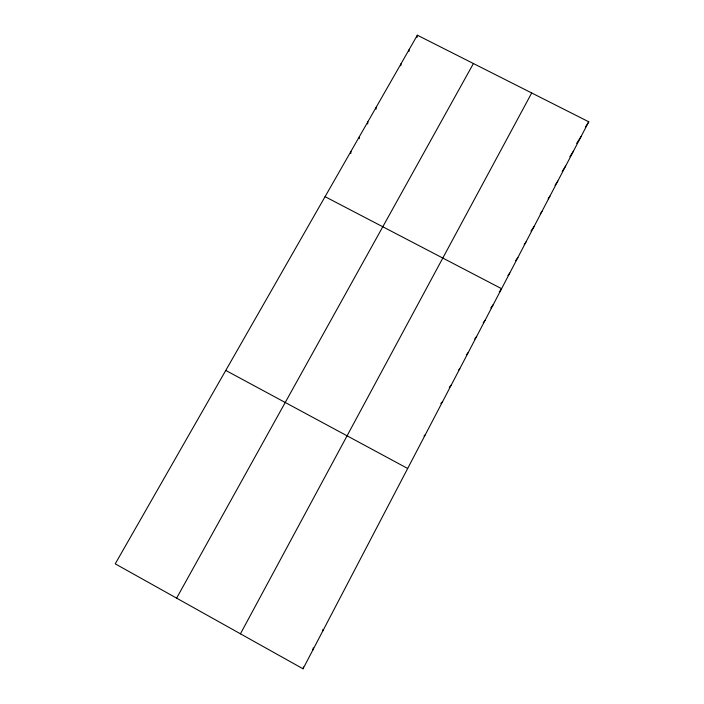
<?xml version="1.0" encoding="UTF-8"?>
<svg xmlns="http://www.w3.org/2000/svg" width="704" height="704" viewBox="0 0 704 704"><rect width="100%" height="100%" fill="white"/><g stroke="black" fill="none" stroke-linecap="round" stroke-linejoin="round"><path stroke-width="1.06" d="M350.83 153.498L350.9 151.474M359.278 138.706L359.401 136.602M367.673 124.01L367.84 121.836M376.033 109.199L376.226 107.158M322.705 631.154L322.934 629.42M400.778 65.754L401.06 63.703M408.91 51.515L409.235 49.403M416.997 37.365L417.349 35.2L588.764 121.801L303.037 668.8L115.236 563.834L417.349 35.2M312.91 649.906L313.289 647.882M303.037 668.8L303.468 666.943M240.451 633.82L531.696 92.972M176.607 598.136L473.422 63.527M585.341 127.195L588.764 121.801M576.655 143.431L581.099 136.47M569.853 156.737L573.382 151.246M562.188 171.398L565.611 166.118M555.025 185.31L557.788 181.086M548.161 198.827L549.921 196.152M540.294 213.875L542.001 211.323M530.983 231.097L534.019 226.591M524.234 244.534L525.994 241.965M515.662 260.682L517.906 257.435M507.954 275.598L509.775 273.011M499.268 291.931L501.582 288.702L325.072 196.671M490.811 307.938L493.337 304.489M483.234 322.784L485.03 320.382M474.69 338.976L476.67 336.389M466.382 354.86L468.248 352.502M458.612 370.154L459.774 368.729M449.284 387.35L451.246 385.07M440.836 403.524L442.649 401.518M424.01 435.961L425.286 434.764M225.764 370.427L407.678 468.477"/></g></svg>
